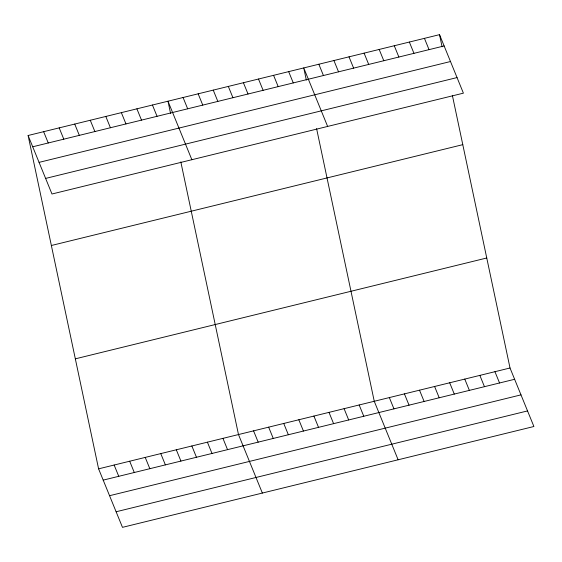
<?xml version="1.0" encoding="UTF-8"?>
<svg xmlns="http://www.w3.org/2000/svg" width="562" height="562" viewBox="0 0 562 562"><rect width="100%" height="100%" fill="white"/><g stroke="black" fill="none" stroke-linecap="round" stroke-linejoin="round"><path stroke-width="0.84" d="M28.1 135.498L439.526 34.654L463.404 93.159L51.978 194.002L28.1 135.498L98.596 468.841L122.474 527.346L533.9 426.502L510.022 367.998L452.354 95.322M32.708 146.787L444.135 45.944M39.066 162.369L450.492 61.525M45.613 178.421L457.039 77.577M51.367 245.503L462.793 144.659M75.336 358.837L486.762 257.993M98.596 468.841L510.022 367.998M103.204 480.124L514.63 379.287M109.562 495.705L520.988 394.868M116.116 511.764L527.542 410.92M424.443 38.357L429.045 49.639M409.354 42.052L413.962 53.341M394.271 45.747L398.872 57.036M379.181 49.449L383.79 60.731M494.939 371.693L499.548 382.982M364.099 53.144L368.707 64.433M479.857 375.395L484.458 386.677M349.009 56.839L353.617 68.128M464.767 379.09L469.375 390.379M333.926 60.541L338.535 71.824M449.684 382.785L454.286 394.074M318.844 64.237L323.445 75.526M434.595 386.487L439.203 397.77M327.632 126.436L303.754 67.932L306.318 80.064M419.512 390.183L424.12 401.472M288.671 71.634L293.273 82.916M404.422 393.878L409.031 405.167M273.582 75.329L278.19 86.618M389.34 397.58L393.948 408.862M258.499 79.024L263.107 90.313M398.128 459.779L374.257 401.275L316.589 128.6M243.416 82.726L248.018 94.009M359.167 404.97L363.776 416.259M228.327 86.422L232.935 97.711M344.084 408.672L348.686 419.954M213.244 90.117L217.845 101.406M328.995 412.368L333.603 423.657M198.154 93.819L202.763 105.101M313.912 416.063L318.521 427.352M183.072 97.514L187.673 108.803M298.829 419.765L303.431 431.047M191.86 159.713L167.982 101.209L170.553 113.341M283.74 423.46L288.348 434.749M152.442 105.024L157.051 116.306M268.657 427.155L273.258 438.444M136.896 108.831L141.505 120.12M253.567 430.857L258.176 442.139M121.357 112.639L125.965 123.928M262.356 493.057L238.485 434.552L180.816 161.877M105.811 116.453L110.419 127.736M222.938 438.36L227.547 449.649M90.271 120.261L94.88 131.543M207.399 442.175L212.007 453.457M74.725 124.069L79.333 135.358M191.853 445.982L196.461 457.271M59.186 127.876L63.794 139.165M176.313 449.79L180.922 461.079M43.639 131.691L48.248 142.973M160.767 453.604L165.376 464.886M145.228 457.412L149.836 468.694M129.681 461.219L134.29 472.509M114.142 465.027L118.751 476.316M439.526 34.654L442.09 46.786"/></g></svg>
